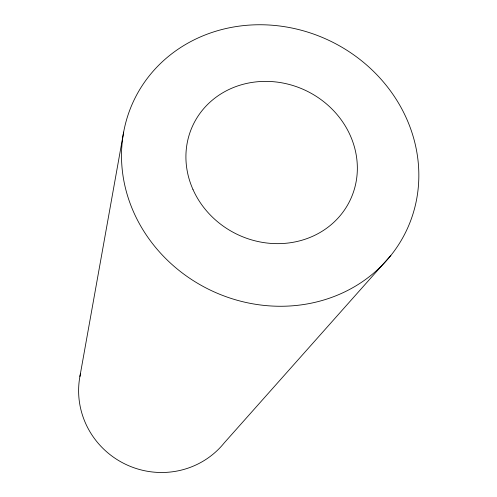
<?xml version="1.0" encoding="UTF-8"?>
<svg xmlns="http://www.w3.org/2000/svg" width="497" height="497" viewBox="0 0 497 497"><rect width="100%" height="100%" fill="white"/><g stroke="black" fill="none" stroke-linecap="round" stroke-linejoin="round"><path stroke-width="0.75" d="M79.905 376.509L123.654 132.096M390.853 255.458A151.026 138.228 25.9 0 1 134.637 214.294A151.026 138.228 25.9 0 1 285.036 26.77A151.026 138.228 25.9 0 1 390.853 255.458L224.215 442.92A81.831 79.862 25.9 0 1 125.325 464.167A81.831 79.862 25.9 0 1 80.526 373.477M192.973 189.481A87.081 79.669 25.9 0 0 340.464 215.3A87.081 79.669 25.9 0 0 281.451 82.757A87.081 79.669 25.9 0 0 192.973 189.481"/></g></svg>
